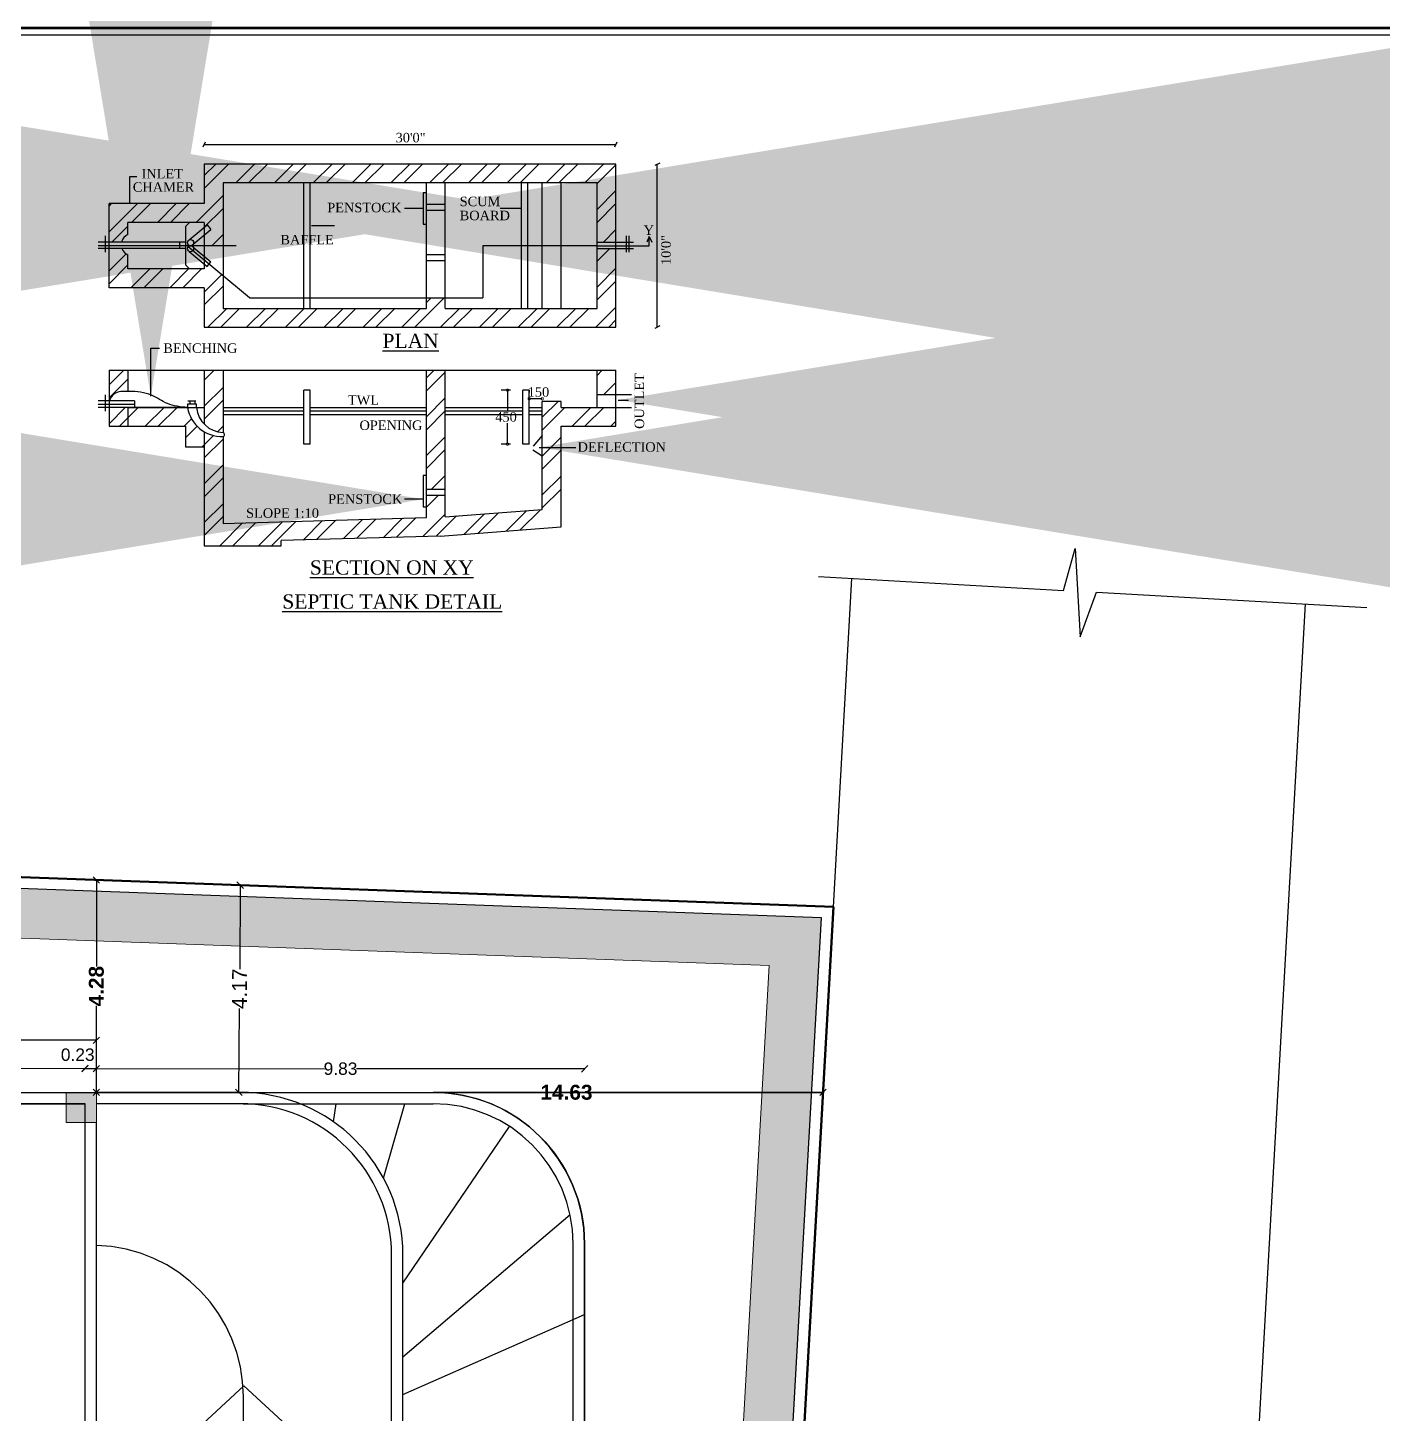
# Model space of a CAD drawing. Header units: metres. Extents: x 71870 to 72053, y 12512 to 13084.
# Drawn here: x 71960.28 to 71987.58, y 12985.78 to 13013.7 of the extents above; entities that cross this region are included whole.
import ezdxf

# ---------------------------------------------------------------- set-up
doc = ezdxf.new("R2010")
doc.units = ezdxf.units.M
doc.header["$MEASUREMENT"] = 0
doc.linetypes.add('1', pattern=[0])
doc.linetypes.add('Dim Line', pattern=[0.375, 0.25, -0.125])
doc.layers.get('Defpoints').update_dxf_attribs({"color": 6, "lineweight": 0})
for name, color, linetype in [('AS_AT_SITE', 6, '1'), ('BLK_1_FLR_0_ROOM_1', 2, 'Continuous'), ('BLK_1_LVL_0_BLDG_FOOT_PRINT', 1, 'Continuous'), ('BLK_1_LVL_0_REAR_SETBACK', 11, 'Continuous'), ('BLK_1_LVL_0_SIDE_SETBACK1', 171, 'Continuous'), ('FMB_OR_PLR', 70, '1'), ('PLOT_BOUNDARY', 70, 'Continuous'), ('SUPER_IMPOSED', 5, '1')]:
    doc.layers.add(name, color=color, linetype=linetype)
doc.layers.add('BLK_1_FLR_0_BLT_UP_AREA', color=52, linetype='Continuous', plot=False)
doc.layers.add('COL', color=1, linetype='Continuous', lineweight=18)
doc.styles.add('century Gothic', font='arial.ttf')
doc.styles.add('plan9', font='times.ttf', dxfattribs={"height": 9})
doc.styles.add('SimpleX', font='arial.ttf', dxfattribs={"width": 0.8})
doc.dimstyles.new('DIM-100 MM', dxfattribs={"dimtxt": 200, "dimasz": 100, "dimexe": 100, "dimexo": 100, "dimgap": 75, "dimtad": 1, "dimdec": 4, "dimrnd": 1, "dimzin": 12, "dimdsep": 46, "dimtxsty": 'SimpleX', "dimblk": 'ARCHTICK', "dimcen": 1, "dimdle": 100, "dimclre": 8, "dimclrt": 140, "dimazin": 0, "dimtfac": 0.75, "dimtdec": 4, "dimtix": 1, "dimtmove": 0, "dimatfit": 3, "dimfxl": 0, "dimfrac": 2, "dimtolj": 1, "dimarcsym": 0})
doc.dimstyles.new('STAND', dxfattribs={"dimtxt": 0.25, "dimasz": 0.13, "dimexe": 0, "dimexo": 0, "dimgap": 0, "dimtad": 0, "dimzin": 0, "dimdsep": 46, "dimtxsty": 'century Gothic', "dimblk": 'OBLIQUE', "dimcen": 0.15, "dimse1": 1, "dimse2": 1, "dimclrd": 5, "dimclre": 7, "dimclrt": 5, "dimazin": 0, "dimtfac": 1, "dimtofl": 0, "dimtmove": 0, "dimatfit": 3, "dimfxl": 0, "dimtolj": 1, "dimtzin": 0, "dimlwd": -1, "dimlwe": -1, "dimarcsym": 0})

# ---------------------------------------------------------------- blocks, each defined once
blk = doc.blocks.new('*U3')
at = {"layer": 'COL'}
h = blk.add_hatch(color=8, dxfattribs=at)
h.dxf.hatch_style = 1
h.paths.add_polyline_path([(2704.9, 761), (2704.9, 737), (2680.9, 737), (2680.9, 761)])
at = {"layer": 'COL', "ltscale": 0.02}
blk.add_lwpolyline([(2704.9, 761), (2704.9, 737), (2680.9, 737), (2680.9, 761)], close=True, dxfattribs=at)
blk = doc.blocks.new('_Oblique')
at = {"color": 0, "linetype": 'ByBlock', "lineweight": -2}
blk.add_line((-0.5, -0.5), (0.5, 0.5), dxfattribs=at)
blk = doc.blocks.new('*D16')
at = {"color": 5}
for p, q in [((71964.559, 12996.432), (71964.549, 12994.741)), ((71964.533, 12992.26), (71964.544, 12993.95))]:
    blk.add_line(p, q, dxfattribs=at)
at = {"layer": 'Defpoints', "color": 0, "lineweight": 25}
for p in [(71964.559, 12996.432), (71964.585, 12996.431), (71964.559, 12992.26)]:
    blk.add_point(p, dxfattribs=at)
at = {"color": 5, "xscale": 0.13, "yscale": 0.13, "zscale": 0.13}
for p, rotation in [((71964.559, 12996.432), 89.64288974891002), ((71964.533, 12992.26), 269.64288974891)]:
    blk.add_blockref('_Oblique', p, dxfattribs=dict(at, rotation=rotation))
at = {"color": 5, "insert": (71964.546, 12994.346), "char_height": 0.3, "attachment_point": 5, "rotation": 89.6429, "style": 'century Gothic'}
blk.add_mtext('\\A1;4.17', dxfattribs=at)
blk = doc.blocks.new('*D24')
at = {"color": 5}
for p, q in [((71961.664, 12992.26), (71970.632, 12992.26)), ((71976.297, 12992.26), (71971.629, 12992.26))]:
    blk.add_line(p, q, dxfattribs=at)
at = {"layer": 'Defpoints', "color": 0, "lineweight": 25}
for p in [(71961.664, 12992.26), (71976.297, 12992.26), (71976.297, 12992.26)]:
    blk.add_point(p, dxfattribs=at)
at = {"color": 5, "xscale": 0.13, "yscale": 0.13, "zscale": 0.13, "rotation": 180}
blk.add_blockref('_Oblique', (71961.664, 12992.26), dxfattribs=at)
at = {"color": 5, "xscale": 0.13, "yscale": 0.13, "zscale": 0.13}
blk.add_blockref('_Oblique', (71976.297, 12992.26), dxfattribs=at)
at = {"color": 5, "insert": (71971.13, 12992.26), "char_height": 0.3, "attachment_point": 5, "style": 'century Gothic'}
blk.add_mtext('\\A1;{\\fArial|b1|i0|c0|p34;14.63}', dxfattribs=at)
blk = doc.blocks.new('*D35')
at = {"color": 5}
blk.add_line((71933.893, 12992.757), (71961.436, 12992.744), dxfattribs=at)
at = {"layer": 'Defpoints', "color": 0, "lineweight": 25}
for p in [(71961.436, 12992.744), (71933.893, 12991.65), (71961.435, 12991.65)]:
    blk.add_point(p, dxfattribs=at)
at = {"color": 5, "xscale": 0.13, "yscale": 0.13, "zscale": 0.13}
for p, rotation in [((71933.893, 12992.757), 179.9730764399651), ((71961.436, 12992.744), 359.9730764399652)]:
    blk.add_blockref('_Oblique', p, dxfattribs=dict(at, rotation=rotation))
at = {"color": 5, "insert": (71947.684, 12992.946), "char_height": 0.25, "attachment_point": 5, "rotation": 359.9731, "style": 'century Gothic'}
blk.add_mtext('\\A1;27.54', dxfattribs=at)
blk = doc.blocks.new('*D36')
at = {"color": 5}
blk.add_line((71961.436, 12992.738), (71961.664, 12992.738), dxfattribs=at)
at = {"layer": 'Defpoints', "color": 0, "lineweight": 25}
for p in [(71961.664, 12992.738), (71961.435, 12991.65), (71961.664, 12991.65)]:
    blk.add_point(p, dxfattribs=at)
at = {"color": 5, "xscale": 0.13, "yscale": 0.13, "zscale": 0.13}
for p, rotation in [((71961.436, 12992.738), 179.9730764399651), ((71961.664, 12992.738), 359.9730764399652)]:
    blk.add_blockref('_Oblique', p, dxfattribs=dict(at, rotation=rotation))
at = {"color": 5, "insert": (71961.288, 12993.018), "char_height": 0.25, "attachment_point": 5, "rotation": 359.9731, "style": 'century Gothic'}
blk.add_mtext('\\A1;0.23', dxfattribs=at)
blk = doc.blocks.new('*D37')
at = {"color": 5}
for p, q in [((71961.664, 12992.738), (71966.255, 12992.736)), ((71971.495, 12992.733), (71966.904, 12992.735))]:
    blk.add_line(p, q, dxfattribs=at)
at = {"layer": 'Defpoints', "color": 0, "lineweight": 25}
for p in [(71971.495, 12992.733), (71961.664, 12991.65), (71971.493, 12989.212)]:
    blk.add_point(p, dxfattribs=at)
at = {"color": 5, "xscale": 0.13, "yscale": 0.13, "zscale": 0.13}
for p, rotation in [((71961.664, 12992.738), 179.9730764399651), ((71971.495, 12992.733), 359.9730764399652)]:
    blk.add_blockref('_Oblique', p, dxfattribs=dict(at, rotation=rotation))
at = {"color": 5, "insert": (71966.58, 12992.736), "char_height": 0.25, "attachment_point": 5, "rotation": 359.9731, "style": 'century Gothic'}
blk.add_mtext('\\A1;9.83', dxfattribs=at)
blk = doc.blocks.new('*D38')
at = {"color": 5}
for p, q in [((71909.874, 12993.333), (71935.347, 12993.321)), ((71961.664, 12993.309), (71936.191, 12993.321))]:
    blk.add_line(p, q, dxfattribs=at)
at = {"layer": 'Defpoints', "color": 0, "lineweight": 25}
for p in [(71909.874, 12993.333), (71909.874, 12992.266), (71961.664, 12992.26)]:
    blk.add_point(p, dxfattribs=at)
at = {"color": 5, "xscale": 0.13, "yscale": 0.13, "zscale": 0.13}
for p, rotation in [((71909.874, 12993.333), 179.9730764399651), ((71961.664, 12993.309), 359.9730764399652)]:
    blk.add_blockref('_Oblique', p, dxfattribs=dict(at, rotation=rotation))
at = {"color": 5, "insert": (71935.769, 12993.321), "char_height": 0.25, "attachment_point": 5, "rotation": 359.9731, "style": 'century Gothic'}
blk.add_mtext('\\A1;51.79', dxfattribs=at)
blk = doc.blocks.new('*D51')
at = {"color": 5}
for p, q in [((71961.664, 12996.538), (71961.664, 12994.794)), ((71961.664, 12992.26), (71961.664, 12994.005))]:
    blk.add_line(p, q, dxfattribs=at)
at = {"layer": 'Defpoints', "color": 0, "lineweight": 25}
for p in [(71961.664, 12996.538), (71961.664, 12996.538), (71961.664, 12992.26)]:
    blk.add_point(p, dxfattribs=at)
at = {"color": 5, "xscale": 0.13, "yscale": 0.13, "zscale": 0.13}
for p, rotation in [((71961.664, 12996.538), 90), ((71961.664, 12992.26), 270)]:
    blk.add_blockref('_Oblique', p, dxfattribs=dict(at, rotation=rotation))
at = {"color": 5, "insert": (71961.664, 12994.399), "char_height": 0.3, "attachment_point": 5, "rotation": 90, "style": 'century Gothic'}
blk.add_mtext('\\A1;{\\fArial|b1|i0|c0|p34;4.28}', dxfattribs=at)
blk = doc.blocks.new('_ArchTick')
at = {"color": 0, "linetype": 'ByBlock', "const_width": 0.15}
blk.add_lwpolyline([(-0.5, -0.5), (0.5, 0.5)], dxfattribs=at)
blk = doc.blocks.new('_DotSmall')
at = {"color": 0, "linetype": 'ByBlock', "lineweight": 9, "const_width": 0.5}
blk.add_lwpolyline([(-0.0625, 0, 1), (0.0625, 0, 1)], format="xyb", close=True, dxfattribs=at)

msp = doc.modelspace()

# ---------------------------------------------------------------- hatches: boundary and pattern name
at = {"lineweight": 25}
h = msp.add_hatch(dxfattribs=at)
h.set_pattern_fill('ANSI32', color=8, scale=1.473049, style=0)
h.set_pattern_definition([(45, (69342.90643, 15130.91046), (-0.39060115, 0.39060115), []), (45, (69343.16683, 15130.91046), (-0.39060115, 0.39060115), [])])
h.paths.add_polyline_path([(71971.74796, 13010.57499), (71971.74796, 13009.38558), (71972.12675, 13009.38558), (71972.12675, 13010.95377), (71963.83559, 13010.95377), (71963.83559, 13010.15887), (71961.92023, 13010.15887), (71961.92023, 13009.38558), (71962.17103, 13009.38558, -0.23438874), (71962.29902, 13009.53731), (71962.29902, 13009.78009), (71963.83559, 13009.78009), (71963.83559, 13009.68143), (71963.89534, 13009.73066), (71963.97129, 13009.63847), (71963.83559, 13009.52666), (71963.83559, 13009.31237), (71964.21437, 13009.31237), (71964.21437, 13010.57499)])
h.paths.add_polyline_path([(71962.29902, 13008.84466), (71962.29902, 13009.12755, -0.20195652), (71962.17925, 13009.2529), (71961.92023, 13009.2529), (71961.92023, 13008.46588), (71963.83559, 13008.46588), (71963.83559, 13007.67098), (71972.12675, 13007.67098), (71972.12675, 13009.2529), (71971.74796, 13009.2529), (71971.74796, 13008.04976), (71968.68893, 13008.04976), (71968.68893, 13008.26434), (71968.31015, 13008.26434), (71968.31015, 13008.04976), (71964.21437, 13008.04976), (71964.21437, 13008.7073), (71963.93332, 13008.94019), (71963.89534, 13008.89409), (71963.83559, 13008.94332), (71963.83559, 13008.84466)])
at = {"lineweight": 9}
h = msp.add_hatch(dxfattribs=at)
h.set_pattern_fill('GRAVEL', color=8)
h.set_pattern_definition([(228.01279, (71939.25207, 12977.764975), (-8, -9), [0.134536, -13.319088]), (184.96974, (71939.16207, 12977.664975), (12, 1), [0.230868, -22.855925]), (132.51045, (71938.93207, 12977.644975), (10, -11), [0.162788, -16.116033]), (267.27369, (71938.54207, 12977.394975), (1, 20), [0.210238, -20.813558]), (292.83365, (71938.53207, 12977.184975), (-5, 12), [0.206155, -20.409373]), (357.27369, (71938.61207, 12976.994975), (-20, 1), [0.210238, -20.813558]), (37.69424, (71938.82207, 12976.984975), (-13, -10), [0.278029, -27.524849]), (72.25533, (71939.04207, 12977.154975), (7, 22), [0.262488, -25.986321]), (121.42957, (71939.12207, 12977.404975), (-8, 13), [0.21095, -20.884073]), (175.23636, (71939.01207, 12977.584975), (11, -1), [0.240832, -11.800763]), (222.39744, (71938.77207, 12977.604975), (-12, -11), [0.311448, -30.833375]), (138.81407, (71939.53207, 12977.38498), (-7, 6), [0.106301, -10.523845]), (171.46923, (71939.45207, 12977.454975), (13, -2), [0.202237, -20.021511]), (225, (71939.2521, 12977.485), (-1e-16, -1), [0.14142, -1.272793]), (203.1986, (71939.18207, 12977.60498), (5, 2), [0.076158, -7.539615]), (291.8014, (71939.11207, 12977.57498), (-1, 3), [0.107703, -5.277462]), (30.96376, (71939.15207, 12977.47498), (3, 2), [0.17493, -5.656023]), (161.56505, (71939.30207, 12977.56498), (2, -1), [0.12649, -3.035787]), (16.38954, (71938.53207, 12977.574975), (10, 3), [0.1772, -17.542845]), (70.34618, (71938.70207, 12977.624975), (-4, -11), [0.148661, -14.717408]), (293.1986, (71939.30207, 12977.76498), (-2, 5), [0.152315, -7.463458]), (343.61046, (71939.36207, 12977.624975), (-10, 3), [0.1772, -17.542845]), (339.44395, (71938.53207, 12976.95498), (-5, 2), [0.17088, -8.373124]), (294.77514, (71938.69207, 12976.894975), (-5, 11), [0.143178, -14.174643]), (66.8014, (71939.31207, 12976.76498), (2, 5), [0.152315, -7.463458]), (17.35402, (71939.37207, 12976.904975), (-13, -4), [0.167631, -16.595424]), (69.44395, (71938.82207, 12976.76498), (-2, -5), [0.08544, -8.458564]), (101.30993, (71939.25207, 12976.76498), (-1, 4), [0.05099, -5.04803]), (165.96376, (71939.24207, 12976.81498), (3, -1), [0.206155, -3.91695]), (186.009, (71939.04207, 12976.864975), (10, 1), [0.19105, -18.913923]), (303.6901, (71939.15207, 12977.38498), (-1, 2), [0.144222, -3.46133]), (353.15723, (71939.23207, 12977.264975), (17, -2), [0.251794, -24.927563]), (60.9454, (71939.48207, 12977.23498), (-4, -7), [0.102956, -10.192674]), (90, (71939.5321, 12977.325), (-1, 1), [0.06, -0.94]), (120.25644, (71939.02207, 12976.894975), (4, -7), [0.138924, -13.75352]), (48.01279, (71938.95207, 12977.014975), (8, 9), [0.269072, -13.184552]), (0, (71939.1321, 12977.215), (1, 1), [0.26, -0.74]), (325.30485, (71939.39207, 12977.214975), (10, -7), [0.158114, -15.653274]), (254.0546, (71939.52207, 12977.12498), (-1, -4), [0.145602, -7.134508]), (207.64598, (71939.48207, 12976.984975), (-19, -10), [0.237065, -23.469474]), (175.42608, (71939.27207, 12976.874975), (-13, 1), [0.250799, -24.829073])])
h.paths.add_polyline_path([(71906.15278, 12998.34133), (71906.00996, 12995.82471), (71907.01152, 12995.82388), (71907.09564, 12997.30615), (71975.21007, 12994.81306), (71973.03508, 12956.18862), (71955.64352, 12956.18862), (71955.64352, 12955.18862), (71973.98035, 12955.18862), (71976.26582, 12995.77509)])
h.paths.add_polyline_path([(71927.77741, 12955.27559), (71927.77741, 12956.08033), (71927.26224, 12956.08033), (71927.26224, 12955.27559)], flags=24)
h.paths.add_polyline_path([(71928.66514, 12955.42152), (71932.92147, 12955.42152), (71932.92147, 12955.86795), (71928.66513, 12955.86795)], flags=24)

# ---------------------------------------------------------------- linework, layer by layer
at = {"color": 8, "lineweight": 25}
for p, q in [((71963.8117, 13011.3047), (71963.85947, 13011.40093)), ((71963.83559, 13011.35282), (71972.12675, 13011.35282)), ((71972.10287, 13011.3047), (71972.15063, 13011.40093)), ((71963.83559, 13010.95377), (71963.83559, 13010.15887)), ((71972.12675, 13010.95377), (71963.83559, 13010.95377)), ((71972.12675, 13007.67098), (71972.12675, 13010.95377)), ((71973.00797, 13010.97765), (71972.91174, 13010.92989)), ((71972.95986, 13007.67098), (71972.95986, 13010.95377)), ((71971.74796, 13010.57499), (71964.21437, 13010.57499)), ((71964.21437, 13010.57499), (71964.21437, 13008.04976)), ((71965.84242, 13008.04976), (71965.84242, 13010.57499)), ((71965.96868, 13008.04976), (71965.96868, 13010.57499)), ((71968.31015, 13008.04976), (71968.31015, 13010.57499)), ((71968.68893, 13008.04976), (71968.68893, 13010.57499)), ((71970.22495, 13008.04976), (71970.22495, 13010.57499)), ((71970.35121, 13008.04976), (71970.35121, 13010.57499)), ((71970.64213, 13008.04976), (71970.64213, 13010.57499)), ((71971.02091, 13008.04976), (71971.02091, 13010.57499)), ((71971.74796, 13008.04976), (71971.74796, 13010.57499)), ((71961.92023, 13008.46588), (71961.92023, 13010.15887)), ((71963.83559, 13010.15887), (71961.92023, 13010.15887)), ((71968.31015, 13010.15166), (71968.68893, 13010.15166)), ((71962.29902, 13009.53731), (71962.29902, 13009.78009)), ((71963.83559, 13009.78009), (71962.29902, 13009.78009)), ((71963.46043, 13009.70072), (71963.53826, 13009.78009)), ((71963.83559, 13009.78009), (71963.83559, 13008.84466)), ((71968.31015, 13010.03017), (71968.68893, 13010.03017)), ((71961.83967, 13009.50857), (71961.83967, 13009.17917)), ((71963.46043, 13009.70072), (71963.46043, 13008.92402)), ((71963.53031, 13009.42993), (71963.89534, 13009.73066)), ((71963.61359, 13009.34377), (71963.97129, 13009.63847)), ((71963.89534, 13009.73066), (71963.97129, 13009.63847)), ((71972.33547, 13009.50857), (71972.33547, 13009.17917)), ((71972.38583, 13009.50857), (71972.38583, 13009.17917)), ((71972.79662, 13009.49762), (71972.74714, 13009.38095)), ((71972.79662, 13009.49762), (71972.8461, 13009.38095)), ((71972.79662, 13009.31237), (71972.79662, 13009.49762)), ((71963.46043, 13009.38558), (71961.69774, 13009.38558)), ((71964.47819, 13009.31237), (71961.69774, 13009.31237)), ((71963.46043, 13009.2529), (71961.69774, 13009.2529)), ((71963.34139, 13009.2529), (71963.34139, 13009.38558)), ((71964.74896, 13008.26434), (71963.5114, 13009.28979)), ((71963.53031, 13009.19482), (71963.89534, 13008.89409)), ((71963.61359, 13009.28098), (71963.97129, 13008.98628)), ((71964.21437, 13009.31237), (71963.83559, 13009.31237)), ((71971.74796, 13009.31237), (71969.44579, 13009.31237)), ((71969.44579, 13009.31237), (71969.44579, 13008.26434)), ((71971.74796, 13009.38558), (71972.4774, 13009.38558)), ((71971.74796, 13009.31237), (71972.79662, 13009.31237)), ((71971.74796, 13009.2529), (71972.4774, 13009.2529)), ((71962.29902, 13008.84466), (71962.29902, 13009.12755)), ((71963.46043, 13008.92402), (71963.53826, 13008.84466)), ((71963.89534, 13008.89409), (71963.97129, 13008.98628)), ((71968.31015, 13009.13619), (71968.68893, 13009.13619)), ((71968.31015, 13009.01469), (71968.68893, 13009.01469)), ((71963.83559, 13008.84466), (71962.29902, 13008.84466)), ((71963.83559, 13008.46588), (71961.92023, 13008.46588)), ((71963.83559, 13008.46588), (71963.83559, 13007.67098)), ((71964.74896, 13008.26434), (71966.69267, 13008.26434)), ((71966.69267, 13008.26434), (71969.44579, 13008.26434)), ((71964.21437, 13008.04976), (71968.31015, 13008.04976)), ((71968.68893, 13008.04976), (71971.74796, 13008.04976)), ((71963.83559, 13007.67098), (71972.12675, 13007.67098)), ((71973.00797, 13007.69486), (71972.91174, 13007.64709)), ((71961.92023, 13006.80337), (71961.92023, 13005.67413)), ((71961.92023, 13006.80337), (71972.12675, 13006.80337)), ((71961.92023, 13006.50827), (71962.21533, 13006.80337)), ((71962.29902, 13006.80337), (71962.29902, 13006.37825)), ((71963.83559, 13006.80337), (71963.83559, 13005.71757)), ((71963.83559, 13006.60081), (71964.03814, 13006.80337)), ((71964.21437, 13006.80337), (71964.21437, 13005.54974)), ((71968.31015, 13003.83551), (71968.31015, 13006.80337)), ((71968.31015, 13006.64856), (71968.46495, 13006.80337)), ((71968.31015, 13006.38816), (71968.68893, 13006.76695)), ((71968.68893, 13003.85222), (71968.68893, 13006.80337)), ((71971.74796, 13006.05291), (71971.74796, 13006.80337)), ((71971.74796, 13006.70117), (71971.85016, 13006.80337)), ((71972.12675, 13005.67413), (71972.12675, 13006.80337)), ((71961.92023, 13006.24787), (71962.29902, 13006.62665)), ((71963.83559, 13006.08001), (71964.21437, 13006.4588)), ((71965.84242, 13005.31727), (71965.84242, 13006.40265)), ((71965.96868, 13006.40265), (71965.84242, 13006.40265)), ((71965.96868, 13005.31727), (71965.96868, 13006.40265)), ((71970.00026, 13006.40265), (71969.81605, 13006.40265)), ((71969.94231, 13006.40265), (71969.94231, 13005.98055)), ((71970.25279, 13005.31727), (71970.25279, 13006.40265)), ((71970.37905, 13006.40265), (71970.25279, 13006.40265)), ((71970.37905, 13005.31727), (71970.37905, 13006.40265)), ((71970.37905, 13006.40265), (71970.37905, 13006.35663)), ((71971.88423, 13006.31664), (71972.12675, 13006.55915)), ((71962.42824, 13006.18559), (71961.69774, 13006.18559)), ((71961.83967, 13006.30859), (71961.83967, 13005.97918)), ((71962.42824, 13006.18559), (71962.42824, 13006.05291)), ((71963.50701, 13006.18947), (71963.66597, 13006.18947)), ((71963.54559, 13006.18947), (71963.54559, 13006.1196)), ((71963.64591, 13006.18947), (71963.64591, 13006.1196)), ((71963.83559, 13005.81961), (71964.21437, 13006.1984)), ((71968.31015, 13005.86736), (71968.68893, 13006.24615)), ((71970.64213, 13006.23037), (71970.37905, 13006.23037)), ((71971.02091, 13006.17711), (71970.64213, 13006.17711)), ((71970.64213, 13005.85573), (71970.9635, 13006.17711)), ((71970.64213, 13006.05291), (71970.64213, 13006.17711)), ((71971.02091, 13006.05291), (71971.02091, 13006.17711)), ((71971.74796, 13006.31664), (71972.44239, 13006.31664)), ((71962.42824, 13006.11239), (71961.69774, 13006.11239)), ((71963.46043, 13006.05291), (71961.69774, 13006.05291)), ((71961.92023, 13005.72706), (71962.24608, 13006.05291)), ((71962.1277, 13005.67413), (71962.29902, 13005.84545)), ((71962.29902, 13006.05291), (71962.29902, 13005.67413)), ((71962.29902, 13005.84545), (71962.50648, 13006.05291)), ((71962.29902, 13006.05291), (71963.83559, 13006.05291)), ((71962.6485, 13005.67413), (71963.02728, 13006.05291)), ((71962.9089, 13005.67413), (71963.28769, 13006.05291)), ((71964.21437, 13006.05291), (71965.84242, 13006.05291)), ((71964.21437, 13005.98796), (71965.84242, 13005.98796)), ((71964.21437, 13005.90953), (71965.84242, 13005.90953)), ((71965.96868, 13006.05291), (71968.31015, 13006.05291)), ((71965.96868, 13005.98796), (71968.31015, 13005.98796)), ((71965.96868, 13005.90953), (71968.31015, 13005.90953)), ((71968.31015, 13005.60696), (71968.68893, 13005.98575)), ((71968.68893, 13006.05291), (71970.25279, 13006.05291)), ((71968.68893, 13005.98796), (71970.25279, 13005.98796)), ((71968.68893, 13005.90953), (71970.25279, 13005.90953)), ((71970.21845, 13006.05291), (71970.25279, 13006.05291)), ((71970.21845, 13005.98796), (71970.25279, 13005.98796)), ((71970.21845, 13005.90953), (71970.25279, 13005.90953)), ((71970.37905, 13006.05291), (71970.64213, 13006.05291)), ((71970.37905, 13005.98796), (71970.64213, 13005.98796)), ((71970.37905, 13005.90953), (71970.64213, 13005.90953)), ((71970.64213, 13005.59533), (71971.09971, 13006.05291)), ((71970.64213, 13003.99834), (71970.64213, 13006.05291)), ((71971.02091, 13006.05291), (71971.74796, 13006.05291)), ((71971.24173, 13005.67413), (71971.62051, 13006.05291)), ((71971.50213, 13005.67413), (71971.88091, 13006.05291)), ((71971.74796, 13006.05291), (71972.44239, 13006.05291)), ((71961.92023, 13005.67413), (71963.46043, 13005.67413)), ((71963.4297, 13005.67413), (71963.57949, 13005.82392)), ((71963.46043, 13005.44445), (71963.69204, 13005.67607)), ((71963.46043, 13005.67413), (71963.46043, 13005.26034)), ((71963.83559, 13005.56483), (71963.83559, 13003.26805)), ((71964.10234, 13005.56557), (71964.21437, 13005.67759)), ((71969.94231, 13005.31727), (71969.94231, 13005.73936)), ((71971.02091, 13005.67413), (71972.12675, 13005.67413)), ((71971.02091, 13003.64683), (71971.02091, 13005.67413)), ((71972.02293, 13005.67413), (71972.12675, 13005.77795)), ((71963.79711, 13005.26034), (71963.83559, 13005.29881)), ((71963.83559, 13005.29881), (71964.02485, 13005.48807)), ((71963.83559, 13005.03841), (71964.21437, 13005.41719)), ((71964.21437, 13005.46813), (71964.21437, 13003.71645)), ((71965.96868, 13005.31727), (71965.84242, 13005.31727)), ((71968.31015, 13005.08616), (71968.68893, 13005.46494)), ((71970.00026, 13005.31727), (71969.81605, 13005.31727)), ((71970.37905, 13005.31727), (71970.25279, 13005.31727)), ((71970.64213, 13005.48924), (71970.45728, 13005.27702)), ((71970.64213, 13005.07453), (71971.02091, 13005.45331)), ((71963.46043, 13005.26034), (71963.83559, 13005.26034)), ((71968.31015, 13004.82576), (71968.68893, 13005.20454)), ((71970.64213, 13005.07453), (71970.45295, 13005.19473)), ((71970.64213, 13004.81413), (71971.02091, 13005.19291)), ((71963.83559, 13004.51761), (71964.21437, 13004.89639)), ((71963.83559, 13004.25721), (71964.21437, 13004.63599)), ((71968.41381, 13004.40862), (71968.68893, 13004.68374)), ((71970.64213, 13004.29333), (71971.02091, 13004.67211)), ((71968.31015, 13004.40862), (71968.68893, 13004.40862)), ((71968.31015, 13004.28713), (71968.68893, 13004.28713)), ((71968.31015, 13004.04456), (71968.55272, 13004.28713)), ((71968.67421, 13004.40862), (71968.68893, 13004.42334)), ((71970.64213, 13004.03293), (71971.02091, 13004.41171)), ((71963.83559, 13003.73641), (71964.21437, 13004.11519)), ((71968.24095, 13003.45455), (71968.68893, 13003.90254)), ((71968.68893, 13003.85222), (71970.64213, 13003.99834)), ((71969.06836, 13003.50076), (71969.47891, 13003.91132)), ((71969.34981, 13003.52182), (71969.76037, 13003.93237)), ((71969.91273, 13003.56393), (71970.32328, 13003.97449)), ((71970.19418, 13003.58499), (71970.60474, 13003.99554)), ((71963.83559, 13003.476), (71964.21437, 13003.85479)), ((71964.14843, 13003.26805), (71964.60829, 13003.7279)), ((71964.21437, 13003.71645), (71968.31015, 13003.83551)), ((71964.40883, 13003.26805), (71964.87648, 13003.7357)), ((71964.92963, 13003.26805), (71965.41288, 13003.75129)), ((71965.19004, 13003.26805), (71965.68107, 13003.75909)), ((71965.82718, 13003.38439), (71966.21747, 13003.77468)), ((71966.09537, 13003.39219), (71966.48566, 13003.78248)), ((71966.63177, 13003.40778), (71967.02206, 13003.79807)), ((71966.89996, 13003.41557), (71967.29025, 13003.80586)), ((71967.43636, 13003.43117), (71967.82665, 13003.82146)), ((71967.70455, 13003.43896), (71968.09484, 13003.82925)), ((71968.50914, 13003.46235), (71968.916, 13003.86921)), ((71968.584, 13003.46453), (71971.02091, 13003.64683)), ((71968.584, 13003.46453), (71965.38638, 13003.37158)), ((71965.38638, 13003.26805), (71965.38638, 13003.37158)), ((71963.83559, 13003.26805), (71965.38638, 13003.26805)), ((71963.83559, 13003.26805), (71965.38638, 13003.26805))]:
    msp.add_line(p, q, dxfattribs=at)
for p, q in [((71976.50717, 12995.99501), (71976.87967, 13002.60998)), ((71986.00921, 13002.09588), (71982.49999, 12939.77772)), ((71954.42524, 12992.25992), (71961.66364, 12992.25992)), ((71964.55939, 12992.25991), (71961.66365, 12992.25991)), ((71954.42524, 12992.03132), (71961.43504, 12992.03132)), ((71964.55938, 12992.03131), (71961.66365, 12992.03131)), ((71961.43504, 12959.34154), (71961.43504, 12991.65032)), ((71961.66364, 12959.34154), (71961.66364, 12991.65032)), ((71971.26484, 12975.72252), (71971.26484, 12989.21191)), ((71971.49344, 12975.83179), (71971.49344, 12989.21191)), ((71967.60724, 12962.73645), (71967.60724, 12988.98331)), ((71967.83584, 12962.73645), (71967.83584, 12988.98331))]:
    msp.add_line(p, q)
at = {"linetype": 'Dim Line', "ltscale": 100}
for p, q in [((71961.12515, 12992.2539), (71968.44544, 12992.25991)), ((71964.62115, 12992.02817), (71968.44563, 12992.03131)), ((71966.43986, 12991.66648), (71966.48972, 12992.03131)), ((71967.44779, 12990.53004), (71967.87836, 12992.03131)), ((71967.83584, 12988.4149), (71969.98192, 12991.57586)), ((71967.83584, 12986.9337), (71971.20249, 12989.80157)), ((71967.83584, 12986.1782), (71971.49344, 12987.78656)), ((71964.63544, 12963.03328), (71964.62449, 12986.13522))]:
    msp.add_line(p, q, dxfattribs=at)
at = {"lineweight": 80}
msp.add_lwpolyline([(71886.69776, 12933.90452), (71886.69776, 13013.70204), (71999.39652, 13013.70204), (71999.39652, 12933.90452)], close=True, dxfattribs=at)
at = {"lineweight": 25}
msp.add_lwpolyline([(71886.84085, 12934.04761), (71886.84085, 13013.55895), (71999.25343, 13013.55895), (71999.25343, 12934.04761)], close=True, dxfattribs=at)
at = {"color": 8, "lineweight": 25}
for points in [[(71968.31015, 13010.37644), (71968.24722, 13010.37644), (71968.24722, 13009.74843), (71968.31015, 13009.74843)], [(71963.49705, 13006.05291), (71963.67772, 13006.05291), (71963.67772, 13006.1196), (71963.49705, 13006.1196)], [(71968.31015, 13004.6831), (71968.24722, 13004.6831), (71968.24722, 13004.05508), (71968.31015, 13004.05508)]]:
    msp.add_lwpolyline(points, close=True, dxfattribs=at)
msp.add_lwpolyline([(71976.20695, 13002.64786), (71981.13764, 13002.37021), (71981.37192, 13003.21047), (71981.47272, 13001.4356), (71981.80362, 13002.3327), (71987.24925, 13002.02605)])
at = {"linetype": 'Continuous', "ltscale": 2}
msp.add_lwpolyline([(71955.64352, 12955.18862), (71973.98035, 12955.18862), (71976.26582, 12995.77509), (71906.15278, 12998.34133), (71906.00996, 12995.82471), (71905.79435, 12995.82489), (71900.47901, 12995.80298), (71900.65985, 12991.02599)], dxfattribs=at)
at = {"color": 10, "lineweight": 50}
for points in [[(71905.79397, 12996.05349), (71905.93724, 12998.57797), (71976.50717, 12995.99501)], [(71905.79397, 12996.05349), (71900.24163, 12996.0306), (71901.79644, 12954.96002), (71974.19644, 12954.96002), (71976.50717, 12995.99501), (71976.50717, 12995.99501)]]:
    msp.add_lwpolyline(points, dxfattribs=at)
at = {"color": 8, "lineweight": 9}
msp.add_lwpolyline([(71906.00996, 12995.82471), (71906.15278, 12998.34133), (71976.26582, 12995.77509), (71973.98035, 12955.18862), (71955.64352, 12955.18862), (71955.64352, 12956.18862), (71973.03508, 12956.18862), (71975.21007, 12994.81306), (71907.09564, 12997.30615), (71907.01152, 12995.82388)], close=True, dxfattribs=at)
msp.add_lwpolyline([(71955.64352, 12956.18862), (71973.03508, 12956.18862), (71975.21007, 12994.81306), (71907.09564, 12997.30615), (71907.01152, 12995.82388)], dxfattribs=at)
at = {"linetype": 'Dim Line', "ltscale": 100}
msp.add_lwpolyline([(71961.66364, 12983.60728), (71964.63414, 12986.35048), (71967.60723, 12983.60728)], dxfattribs=at)
at = {"color": 8, "lineweight": 25}
for centre in [(71963.55944, 13009.37476), (71963.55944, 13009.24999)]:
    msp.add_circle(centre, 0.06239, dxfattribs=at)
for centre, radius, start, end in [((71962.38798, 13009.33243), 0.22336, 113.470381, 166.235808), ((71962.38798, 13009.33243), 0.22336, 200.858896, 246.529619), ((71964.19285, 13006.17407), 0.70627, 189.877749, 271.745658), ((71964.23655, 13006.11116), 0.56186, 185.950105, 267.737242), ((71964.20299, 13005.50893), 0.04236, 256.160617, 74.414959)]:
    msp.add_arc(centre, radius, start, end, dxfattribs=at)
for radius in [3.2766, 3.048]:
    msp.add_arc((71964.55924, 12988.98331), radius, 0, 89.999999)
at = {"linetype": 'Dim Line', "ltscale": 100}
for centre, radius, end in [((71968.44544, 12989.21191), 3.048, 90), ((71968.44544, 12989.21191), 2.8194, 90), ((71961.57649, 12986.13233), 3.048, 88.361619)]:
    msp.add_arc(centre, radius, 0, end, dxfattribs=at)
at = {"color": 8, "lineweight": 25}
msp.add_spline([(71963.49705, 13006.05291), (71963.09331, 13006.13176), (71962.77287, 13006.30129), (71962.31436, 13006.37786), (71962.0173, 13006.32087), (71961.92023, 13006.18559)], degree=3, dxfattribs=at)
at = {"layer": 'AS_AT_SITE', "lineweight": 25}
msp.add_lwpolyline([(71905.79397, 12996.05349), (71900.24163, 12996.0306), (71901.79644, 12954.96002), (71974.19644, 12954.96002), (71976.50717, 12995.99501), (71976.50717, 12995.99501), (71905.93724, 12998.57797), (71905.79397, 12996.05349)], dxfattribs=at)
at = {"layer": 'BLK_1_FLR_0_BLT_UP_AREA', "color": 52, "lineweight": 25}
msp.add_lwpolyline([(71909.87364, 12992.26593), (71961.66366, 12992.25992), (71968.44544, 12992.25991, -0.41421279), (71971.49344, 12989.21191), (71971.49344, 12962.73047), (71961.66364, 12962.73047), (71961.66364, 12958.73195), (71909.87364, 12958.73195)], format="xyb", close=True, dxfattribs=at)
at = {"layer": 'BLK_1_FLR_0_ROOM_1', "color": 2, "lineweight": 25}
msp.add_lwpolyline([(71922.67524, 12992.03132), (71910.17844, 12991.96113), (71910.17844, 12959.03675), (71933.66107, 12959.03675), (71933.66107, 12966.04716), (71949.74373, 12966.04736), (71949.74373, 12958.96054), (71961.43504, 12958.96054), (71961.43504, 12992.03132), (71933.89251, 12992.03132), (71933.89197, 12986.56891), (71922.67524, 12986.56891)], close=True, dxfattribs=at)
at = {"layer": 'BLK_1_LVL_0_BLDG_FOOT_PRINT', "color": 1, "lineweight": 25}
msp.add_lwpolyline([(71909.87364, 12992.26593), (71961.66366, 12992.25992), (71968.44544, 12992.25991, -0.41421279), (71971.49344, 12989.21191), (71971.49344, 12962.73047), (71961.66364, 12962.73047), (71961.66364, 12958.73195), (71909.87364, 12958.73195)], format="xyb", close=True, dxfattribs=at)
at = {"layer": 'BLK_1_LVL_0_REAR_SETBACK', "color": 11, "lineweight": 25}
msp.add_lwpolyline([(71961.66364, 12958.73195), (71974.40884, 12958.73195), (71976.29684, 12992.25991), (71968.44544, 12992.25991, -0.41421279), (71971.49344, 12989.21191), (71971.49344, 12962.73047), (71961.66364, 12962.73047)], format="xyb", close=True, dxfattribs=at)
at = {"layer": 'BLK_1_LVL_0_SIDE_SETBACK1', "color": 171, "lineweight": 25}
msp.add_lwpolyline([(71976.50717, 12995.99501), (71909.87364, 12998.4339), (71909.87364, 12992.26593), (71961.66366, 12992.25992), (71968.44544, 12992.25991), (71976.29684, 12992.25991)], close=True, dxfattribs=at)
at = {"layer": 'FMB_OR_PLR', "lineweight": 25}
msp.add_lwpolyline([(71905.79397, 12996.05349), (71900.24163, 12996.0306), (71901.79644, 12954.96002), (71974.19644, 12954.96002), (71976.50717, 12995.99501), (71976.50717, 12995.99501), (71905.93724, 12998.57797), (71905.79397, 12996.05349)], dxfattribs=at)
at = {"layer": 'PLOT_BOUNDARY', "color": 70, "linetype": 'ByBlock', "lineweight": 25}
msp.add_lwpolyline([(71976.50717, 12995.99501), (71905.93724, 12998.57797), (71905.79397, 12996.05349), (71900.24163, 12996.0306), (71901.79644, 12954.96002), (71974.19644, 12954.96002)], close=True, dxfattribs=at)
at = {"layer": 'SUPER_IMPOSED', "lineweight": 25}
msp.add_lwpolyline([(71905.79397, 12996.05349), (71900.24163, 12996.0306), (71901.79644, 12954.96002), (71974.19644, 12954.96002), (71976.50717, 12995.99501), (71976.50717, 12995.99501), (71905.93724, 12998.57797), (71905.79397, 12996.05349)], dxfattribs=at)

# ---------------------------------------------------------------- block references
at = {"color": 8, "lineweight": 25, "xscale": 0.1052177983631372, "yscale": 0.1052177983631372, "zscale": 0.1052177983631372}
for p, rotation in [((71969.94231, 13006.40265), 90), ((71970.37905, 13006.23037), 180), ((71969.94231, 13005.31727), 270)]:
    msp.add_blockref('_DotSmall', p, dxfattribs=dict(at, rotation=rotation))
msp.add_blockref('_DotSmall', (71970.64213, 13006.23037), dxfattribs=at)
at = {"xscale": 0.0254, "yscale": 0.0254, "zscale": 0.0254}
msp.add_blockref('*U3', (71892.95822, 12972.93043), dxfattribs=at)

# ---------------------------------------------------------------- texts
at = {"color": 8, "lineweight": 25, "style": 'plan9'}
for s, height, p in [('30\'0"', 0.19125, (71967.68917, 13011.39377)), ('CHAMER ', 0.19125, (71962.39698, 13010.39783)), ('INLET', 0.19125, (71962.57242, 13010.66643)), ('SCUM', 0.19125, (71968.97993, 13010.10773)), ('BOARD', 0.19125, (71968.97993, 13009.82485)), ('%%UPLAN', 0.286875, (71967.42568, 13007.25236)), ('%%USECTION ON XY', 0.286875, (71965.96349, 13002.68812)), ('%%USEPTIC TANK DETAIL', 0.286875, (71965.40751, 13002.00344))]:
    msp.add_text(s, height=height, dxfattribs=at).set_placement(p)
at = {"color": 8, "lineweight": 25, "char_height": 0.19125, "style": 'plan9'}
for s, insert, attachment_point in [('{\\C7;PENSTOCK}', (71967.80486, 13010.1767), 3), ('{\\C7;BAFFLE}', (71966.44447, 13009.52908), 3), ('Y', (71972.89239, 13009.72108), 3), ('{\\C7;BENCHING}', (71963.01141, 13007.3446), 1), ('150', (71970.78266, 13006.46282), 3), ('{\\C7;TWL}', (71967.35527, 13006.30029), 3), ('450', (71970.12972, 13005.95879), 3), ('{\\C7;OPENING}', (71968.22974, 13005.79163), 3), ('{\\C7;DEFLECTION}', (71973.13432, 13005.3544), 3), ('{\\C7;PENSTOCK}', (71967.82401, 13004.30498), 3), ('{\\C7;SLOPE 1:10}', (71966.14634, 13004.02343), 3)]:
    msp.add_mtext(s, dxfattribs=dict(at, insert=insert, attachment_point=attachment_point))
at = {"color": 8, "lineweight": 25, "char_height": 0.19125, "attachment_point": 3, "rotation": 90, "style": 'plan9'}
for s, insert in [('\\A1;10\'0"', (71973.03914, 13009.52636)), ('{\\C7;OUTLET}', (71972.50214, 13006.74552))]:
    msp.add_mtext(s, dxfattribs=dict(at, insert=insert))

# ---------------------------------------------------------------- dimensions: what is measured, and where the dimension line sits
dim = msp.add_linear_dim(base=(71961.66364, 12996.53831), p1=(71961.66366, 12992.25992), p2=(71961.66364, 12996.53831), angle=90, text='{\\fArial|b1|i0|c0|p34;<>}', dimstyle='STAND', override={"dimtxt": 0.3})
dim.commit()
dim.dimension.update_dxf_attribs({"geometry": '*D51', "text_midpoint": (71961.66364, 12994.39911)})
dim = msp.add_aligned_dim(p1=(71964.55924, 12992.25991), p2=(71964.58524, 12996.43137), distance=0.026, dimstyle='STAND', override={"dimtxt": 0.3})
dim.commit()
dim.dimension.update_dxf_attribs({"geometry": '*D16', "text_midpoint": (71964.54624, 12994.3458)})
for base, p1, p2, picture, middle in [((71909.87414, 12993.33344), (71961.66365, 12992.25991), (71909.87364, 12992.26593), '*D38', (71935.76914, 12993.32127)), ((71971.4951, 12992.73331), (71961.66366, 12991.65032), (71971.49344, 12989.21191), '*D37', (71966.57963, 12992.73562))]:
    dim = msp.add_linear_dim(base=base, p1=p1, p2=p2, angle=179.973076, dimstyle='STAND', override={"dimtmove": 2})
    dim.commit()
    dim.dimension.update_dxf_attribs({"geometry": picture, "text_midpoint": middle})
for base, p1, p2, picture, middle in [((71961.43555, 12992.74405), (71933.89251, 12991.65031), (71961.43504, 12991.65032), '*D35', (71947.6838, 12992.94614)), ((71961.66417, 12992.73793), (71961.43504, 12991.65032), (71961.66366, 12991.65032), '*D36', (71961.2882, 12993.01798))]:
    dim = msp.add_linear_dim(base=base, p1=p1, p2=p2, angle=179.973076, dimstyle='STAND', override={"dimtmove": 2})
    dim.commit()
    dim.dimension.update_dxf_attribs({"geometry": picture, "text_midpoint": middle, "dimtype": 160})
dim = msp.add_linear_dim(base=(71976.29684, 12992.25991), p1=(71961.66365, 12992.25991), p2=(71976.29684, 12992.25991), angle=360, text='{\\fArial|b1|i0|c0|p34;<>}', dimstyle='STAND', override={"dimtxt": 0.3})
dim.commit()
dim.dimension.update_dxf_attribs({"geometry": '*D24', "text_midpoint": (71971.13049, 12992.25991), "dimtype": 161})

# ---------------------------------------------------------------- leaders
at = {"color": 8, "lineweight": 25}
for points in [[(71962.33409, 13010.17781), (71962.33409, 13010.7049), (71962.48061, 13010.7049)], [(71968.24722, 13010.06243), (71967.87053, 13010.06243)], [(71970.22495, 13010.06243), (71969.79601, 13010.06243)], [(71965.99323, 13009.71989), (71966.45833, 13009.71989)], [(71962.75916, 13006.27894), (71962.75916, 13007.24527), (71962.93498, 13007.24527)], [(71972.16858, 13006.20424), (71972.37651, 13006.20424)], [(71970.57864, 13005.25104), (71971.31545, 13005.25104)], [(71968.24722, 13004.20632), (71967.87053, 13004.20632)]]:
    msp.add_leader(points, dimstyle='DIM-100 MM', override={"dimse1": 1, "dimse2": 1, "dimfxl": 4, "dimtfillclr": 8, "dimarcsym": 1}, dxfattribs=at)

doc.saveas('drawing.dxf')
